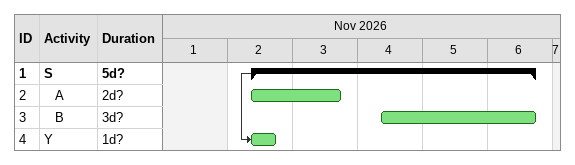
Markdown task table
| ID | Level | Task | Duration | Start | Finish | Predecessors |
|---|---|---|---|---|---|---|
| 1 | 1 | **S** | 5d? | 2026-11-02 | 2026-11-06 |  |
| 2 | 2 | A | 2d? | 2026-11-02 | 2026-11-03 |  |
| 3 | 2 | B | 3d? | 2026-11-04 | 2026-11-06 |  |
| 4 | 1 | Y | 1d? | 2026-11-02 | 2026-11-02 | 1SS |
